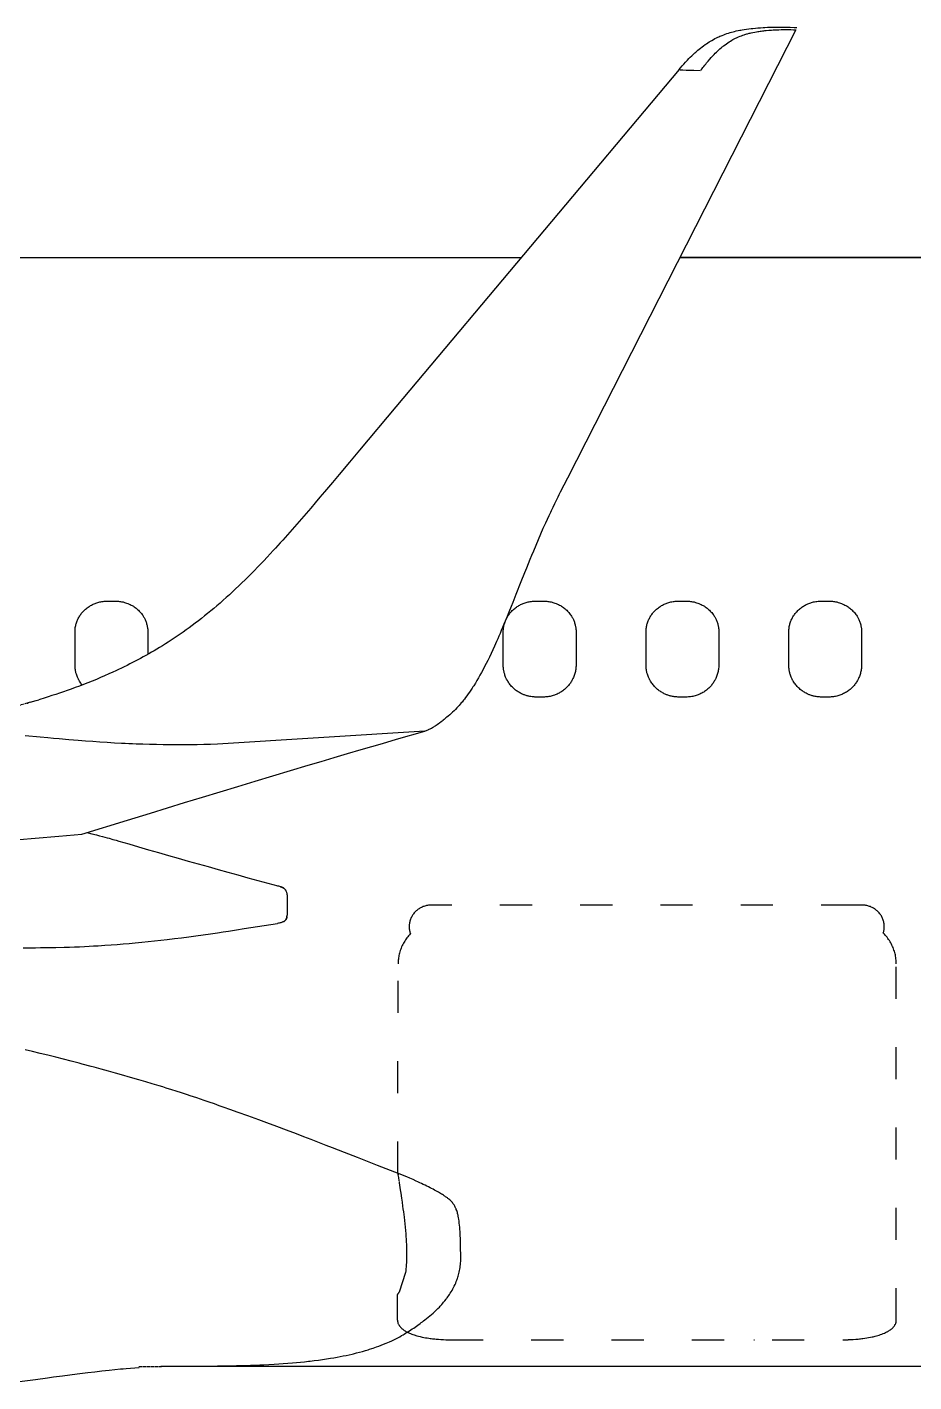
# Model space of a CAD drawing. Extents: x -62750 to 17911, y -49048 to 6133.
# Drawn here: x -42377 to -39063, y -4031 to 1029 of the extents above; entities that cross this region are included whole.
import ezdxf

# ---------------------------------------------------------------- set-up
doc = ezdxf.new("R2010")
doc.units = 0
doc.linetypes.add('ACAD_ISO03W100', pattern=[30, 12, -18])
doc.linetypes.add('DASHED', pattern=[15, 12, -3])
doc.layers.get('0').update_dxf_attribs({"linetype": 'CONTINUOUS'})
doc.layers.add('CargoDoors', color=7, linetype='ACAD_ISO03W100')

msp = doc.modelspace()

# ---------------------------------------------------------------- linework, layer by layer
at = {"color": 7}
for p, q in [((-56400.2, 168.6), (-40530.8, 168.6)), ((-38861.5, 168.6), (-39938.2, 168.6)), ((-39938.2, 168.6), (-38861.5, 168.6)), ((-42075.9, -1114.3), (-42047.9, -1114.3)), ((-39942.3, -1114.3), (-39914.3, -1114.3)), ((-39408.9, -1114.3), (-39380.9, -1114.3)), ((-42197.9, -1353.3), (-42197.9, -1229.9)), ((-41925.9, -1229.9), (-41925.9, -1313.4)), ((-40597.7, -1353.3), (-40597.7, -1229.9)), ((-40325.7, -1229.9), (-40325.7, -1353.3)), ((-40064.3, -1353.3), (-40064.3, -1229.9)), ((-39792.3, -1229.9), (-39792.3, -1353.3)), ((-39530.9, -1353.3), (-39530.9, -1229.9)), ((-39258.9, -1229.9), (-39258.9, -1353.3)), ((-40447.7, -1472.6), (-40475.7, -1472.6)), ((-40891.1, -1599.6), (-41666.1, -1648.9)), ((-41405.8, -2211.1), (-41405.8, -2287)), ((-41565.7, -2337.6), (-41440.7, -2318)), ((-38861.5, -3972.4), (-41877.7, -3972.4))]:
    msp.add_line(p, q, dxfattribs=at)
at = {"color": 7, "ltscale": 0.35}
for p, q in [((-40475.7, -1114.3), (-40461.7, -1114.3)), ((-40461.7, -1114.3), (-40447.7, -1114.3)), ((-39928.3, -1472.6), (-39942.3, -1472.6)), ((-39914.3, -1472.6), (-39928.3, -1472.6)), ((-39394.9, -1472.6), (-39408.9, -1472.6)), ((-39380.9, -1472.6), (-39394.9, -1472.6))]:
    msp.add_line(p, q, dxfattribs=at)
at = {"color": 7, "linetype": 'DASHED', "ltscale": 0.223007}
msp.add_line((-40986.5, -3253.5), (-40994.8, -3250.2), dxfattribs=at)
at = {"color": 7, "ltscale": 0.223007}
msp.add_line((-40986.5, -3253.5), (-40994.8, -3250.2), dxfattribs=at)
at = {"color": 7, "linetype": 'DASHED', "ltscale": 0.004985}
msp.add_line((-40958.3, -3846.3), (-40958.3, -3846.1), dxfattribs=at)
at = {"color": 7}
for points in [[(-39505, 1019.3), (-40357.9, -655.1), (-40384.8, -707.8), (-40389.7, -717.4), (-40393.9, -725.7), (-40400.4, -738.8), (-40406.8, -751.7), (-40413, -764.7), (-40419.2, -777.8), (-40421.7, -783.1), (-40428, -796.5), (-40434.2, -810), (-40440.3, -823.5), (-40444.8, -833.6), (-40449.3, -843.7), (-40458.2, -864), (-40467.3, -885.3), (-40476.3, -906.6), (-40485.2, -927.7), (-40491.7, -943.6), (-40498.2, -959.4), (-40504.6, -975.1), (-40510.9, -990.8), (-40517.9, -1008.3), (-40531.7, -1042.8), (-40550.2, -1089.2), (-40562.3, -1119.4), (-40568.2, -1134.3), (-40577, -1156.2), (-40585.8, -1177.7), (-40595.3, -1200.9), (-40600.3, -1212.9), (-40605.3, -1224.7), (-40609.7, -1235.1), (-40614.1, -1245.4), (-40618.3, -1255.1), (-40622.5, -1264.7), (-40626.7, -1274.1), (-40630.9, -1283.3), (-40637.1, -1297), (-40643.3, -1310.3), (-40649.5, -1323.3), (-40655.7, -1335.9), (-40661.5, -1347.6), (-40667.3, -1359), (-40673.1, -1370), (-40678.9, -1380.8), (-40684.7, -1391.3), (-40690.5, -1401.4), (-40696.3, -1411.4), (-40702.1, -1421), (-40708, -1430.4), (-40710.9, -1435), (-40713.8, -1439.5), (-40718.7, -1446.9), (-40723.6, -1454), (-40728.5, -1461), (-40733.4, -1467.8), (-40738.3, -1474.4), (-40743.2, -1480.9), (-40746.1, -1484.5), (-40748.9, -1488), (-40751.7, -1491.5), (-40754.6, -1494.9), (-40758.3, -1499.3), (-40762.1, -1503.7), (-40766, -1508), (-40771.2, -1513.6), (-40776.4, -1519.1), (-40781.7, -1524.4), (-40787, -1529.6), (-40792.4, -1534.5), (-40797.7, -1539.3), (-40803.1, -1543.9), (-40808.5, -1548.3), (-40811.8, -1550.9), (-40815, -1553.4), (-40818.5, -1556), (-40822, -1558.5)], [(-39940.6, 871), (-39934.9, 877.7), (-39929, 884.5), (-39922.8, 891.5), (-39916.4, 898.5), (-39912, 903.3), (-39909.2, 906.2), (-39904, 911.6), (-39898.8, 916.9), (-39893.4, 922.2), (-39888, 927.4), (-39881.8, 933), (-39878.7, 935.8), (-39875.6, 938.6), (-39870.6, 942.9), (-39865.6, 947.1), (-39860.5, 951.2), (-39854.8, 955.6), (-39849, 959.9), (-39843.2, 964.1), (-39838.3, 967.4), (-39833.4, 970.7), (-39828.4, 973.9), (-39823.4, 977), (-39818.4, 979.9), (-39812.6, 983.1), (-39806.8, 986.2), (-39800.9, 989.1), (-39796.6, 991.2), (-39792.3, 993.2), (-39788, 995.1), (-39784.1, 996.8), (-39780.2, 998.4), (-39774.2, 1000.7), (-39768.1, 1002.9), (-39761.9, 1005.1), (-39755.7, 1007.1), (-39750, 1008.8), (-39744.4, 1010.4), (-39738.8, 1011.9), (-39733.2, 1013.4), (-39726.9, 1014.9), (-39720.5, 1016.3), (-39714.2, 1017.6), (-39709.9, 1018.4), (-39705.7, 1019.2), (-39697.2, 1020.6), (-39688.7, 1021.9), (-39680.2, 1023), (-39671.7, 1024.1), (-39665.7, 1024.7), (-39655.9, 1025.7), (-39646.2, 1026.5), (-39636.5, 1027.2), (-39626.8, 1027.8), (-39619.9, 1028.2), (-39609.9, 1028.6), (-39600, 1028.9), (-39590, 1029.2), (-39582.1, 1029.3), (-39574, 1029.4), (-39565.9, 1029.4), (-39557.6, 1029.3), (-39544.4, 1029.2), (-39540, 1029.1), (-39526.1, 1028.7), (-39511.1, 1028.3), (-39500.6, 1027.9)], [(-39858.8, 868.9), (-39851.9, 877.9), (-39848.3, 882.5), (-39844.7, 887), (-39841.3, 891.2), (-39837.9, 895.4), (-39832.1, 902.3), (-39826.4, 909), (-39820.7, 915.5), (-39815, 921.7), (-39810.3, 926.7), (-39805.6, 931.4), (-39801.1, 936), (-39796.5, 940.3), (-39792.2, 944.3), (-39788, 948.1), (-39783.8, 951.7), (-39779.8, 955.1), (-39777.1, 957.3), (-39774.4, 959.5), (-39769.2, 963.5), (-39764.1, 967.2), (-39759.1, 970.6), (-39754, 974), (-39749, 977.1), (-39744.2, 980), (-39739.5, 982.7), (-39734.8, 985.1), (-39732.1, 986.5), (-39729.4, 987.9), (-39726.6, 989.2), (-39723.7, 990.6), (-39718.4, 992.9), (-39713.1, 995.1), (-39707.9, 997.1), (-39702.8, 999), (-39697.8, 1000.6), (-39694.7, 1001.7), (-39691.6, 1002.6), (-39688.2, 1003.6), (-39684.9, 1004.5), (-39678.6, 1006.2), (-39675.1, 1007.1), (-39671.6, 1007.9), (-39664.7, 1009.4), (-39657.9, 1010.8), (-39651.3, 1012), (-39647, 1012.7), (-39642.7, 1013.3), (-39638.2, 1014), (-39633.8, 1014.6), (-39629.2, 1015.2), (-39624.7, 1015.7), (-39619.8, 1016.2), (-39615, 1016.7), (-39605.7, 1017.5), (-39600.4, 1017.9), (-39595.2, 1018.3), (-39589.6, 1018.6), (-39584, 1018.9), (-39575.7, 1019.3), (-39567.5, 1019.6), (-39559.3, 1019.8), (-39552.5, 1019.9), (-39545.7, 1020), (-39538.8, 1020), (-39531.9, 1019.9), (-39522.9, 1019.8), (-39513.9, 1019.6), (-39505, 1019.3)], [(-39940.6, 871), (-40999.2, -389.1), (-41135.4, -551.3), (-41172.7, -595.7), (-41211.1, -641.5), (-41235.9, -671), (-41265.5, -706.1), (-41282.7, -726.5), (-41300, -746.8), (-41317.3, -767.1), (-41334.6, -787.2), (-41351.9, -807.3), (-41369.3, -827.4), (-41386.8, -847.4), (-41404.3, -867.3), (-41421.9, -887), (-41431, -897.2), (-41440.2, -907.3), (-41448.5, -916.5), (-41456.9, -925.7), (-41468.5, -938.3), (-41480.3, -950.9), (-41492.1, -963.4), (-41503.8, -975.7), (-41515.5, -987.9), (-41527.3, -1000), (-41539, -1011.8), (-41550.7, -1023.6), (-41562.5, -1035.2), (-41574.2, -1046.5), (-41585.9, -1057.8), (-41597.7, -1069), (-41609.4, -1079.8), (-41621.1, -1090.6), (-41632.9, -1101.2), (-41644.4, -1111.5), (-41656, -1121.7), (-41667.8, -1131.8), (-41679.2, -1141.5), (-41690.8, -1151.1), (-41702.4, -1160.6), (-41713.8, -1169.8), (-41725.4, -1179), (-41737, -1188), (-41748.4, -1196.7), (-41759.8, -1205.3), (-41771.4, -1213.8), (-41782.6, -1221.9), (-41793.8, -1229.9), (-41805.1, -1237.8), (-41816.1, -1245.3), (-41827.2, -1252.8), (-41838.4, -1260.1), (-41849.3, -1267.2), (-41860.3, -1274.2), (-41871.3, -1281.1), (-41881.6, -1287.4), (-41892, -1293.7), (-41902.4, -1299.8), (-41912.5, -1305.7), (-41922.6, -1311.5), (-41932.8, -1317.2), (-41942.7, -1322.7), (-41952.7, -1328.2), (-41962.8, -1333.6), (-41972.6, -1338.8), (-41982.6, -1343.9), (-41992.5, -1349), (-42003.2, -1354.3), (-42014, -1359.6), (-42024.8, -1364.9), (-42035.3, -1369.9), (-42045.8, -1374.8), (-42056.3, -1379.6), (-42071.8, -1386.6), (-42087.4, -1393.5), (-42102.7, -1400.1), (-42118.1, -1406.6), (-42134, -1413.1), (-42150, -1419.5), (-42166, -1425.8), (-42181.3, -1431.6), (-42196.7, -1437.3), (-42212.1, -1443), (-42226.8, -1448.2), (-42241.5, -1453.3), (-42256.2, -1458.3), (-42270.1, -1462.8), (-42284.1, -1467.3), (-42298, -1471.7), (-42309.4, -1475.2), (-42332.9, -1482.6)], [(-39940.6, 871), (-39940.6, 870.9), (-39940.6, 870.9), (-39940.4, 870.8), (-39939.8, 870.6), (-39938.6, 870.5), (-39936.6, 870.3), (-39932.9, 870), (-39926.2, 869.7), (-39914.5, 869.1), (-39885.2, 867.9), (-39860.2, 867)], [(-42197.9, -1229.9), (-42197.9, -1226.9), (-42197.7, -1223.4), (-42197.5, -1220), (-42197.1, -1216.5), (-42196.7, -1213.1), (-42196, -1209.5), (-42195.3, -1205.9), (-42194.5, -1202.3), (-42193.5, -1198.7), (-42192.4, -1195.2), (-42191.2, -1191.7), (-42189.9, -1188.3), (-42188.5, -1185.1), (-42187.1, -1181.9), (-42185.5, -1178.8), (-42183.9, -1175.8), (-42182.2, -1172.8), (-42180.3, -1169.8), (-42178.4, -1166.9), (-42176.4, -1164), (-42174.3, -1161.2), (-42172.1, -1158.5), (-42169.8, -1155.8), (-42167.1, -1152.8), (-42164.2, -1149.9), (-42161.3, -1147.1), (-42158.3, -1144.4), (-42155.1, -1141.8), (-42151.9, -1139.3), (-42148.6, -1136.9), (-42145.6, -1134.9), (-42142.6, -1132.9), (-42139.5, -1131.1), (-42136.3, -1129.3), (-42133, -1127.6), (-42129.7, -1126.1), (-42126.4, -1124.6), (-42123, -1123.2), (-42119.6, -1121.9), (-42116.1, -1120.7), (-42112.6, -1119.6), (-42109, -1118.6), (-42105.4, -1117.7), (-42101.3, -1116.8), (-42097.1, -1116), (-42092.9, -1115.4), (-42088.7, -1114.9), (-42084.4, -1114.6), (-42080.2, -1114.4), (-42075.9, -1114.3)], [(-42047.9, -1114.3), (-42045.1, -1114.3), (-42042.3, -1114.4), (-42038.6, -1114.6), (-42034.9, -1115), (-42031.2, -1115.4), (-42027.5, -1115.9), (-42023.8, -1116.6), (-42021.1, -1117.1), (-42018.4, -1117.7), (-42015.8, -1118.4), (-42013.1, -1119.1), (-42009, -1120.3), (-42004.9, -1121.7), (-42000.9, -1123.2), (-41998.4, -1124.2), (-41995.9, -1125.3), (-41992, -1127), (-41988.3, -1129), (-41984.5, -1131), (-41982.2, -1132.4), (-41979.9, -1133.8), (-41976.5, -1136), (-41973.2, -1138.3), (-41970, -1140.7), (-41966.9, -1143.3), (-41963.9, -1145.9), (-41961, -1148.6), (-41958.1, -1151.4), (-41955.4, -1154.3), (-41952.6, -1157.4), (-41950, -1160.7), (-41947.5, -1164), (-41945.1, -1167.5), (-41942.8, -1171), (-41941.4, -1173.2), (-41940.1, -1175.5), (-41938.5, -1178.5), (-41937.2, -1181.1), (-41936, -1183.7), (-41934.8, -1186.3), (-41933.5, -1189.5), (-41932.3, -1192.7), (-41931.2, -1196), (-41930.2, -1199.3), (-41929.3, -1202.6), (-41928.7, -1205.1), (-41928.2, -1207.7), (-41927.7, -1210.2), (-41927.3, -1212.7), (-41926.8, -1216.1), (-41926.4, -1219.6), (-41926.1, -1223), (-41926, -1226.4), (-41925.9, -1229.9)], [(-40597.7, -1229.9), (-40597.7, -1226.9), (-40597.5, -1223.4), (-40597.3, -1220), (-40596.9, -1216.5), (-40596.5, -1213.1), (-40595.9, -1209.5), (-40595.1, -1205.9), (-40594.3, -1202.3), (-40593.3, -1198.7), (-40592.2, -1195.2), (-40591, -1191.7), (-40589.7, -1188.3), (-40588.3, -1185.1), (-40586.9, -1181.9), (-40585.3, -1178.8), (-40583.7, -1175.8), (-40582, -1172.8), (-40580.1, -1169.8), (-40578.2, -1166.9), (-40576.2, -1164), (-40574.1, -1161.2), (-40571.9, -1158.5), (-40569.6, -1155.8), (-40566.9, -1152.8), (-40564, -1149.9), (-40561.1, -1147.1), (-40558.1, -1144.4), (-40554.9, -1141.8), (-40551.7, -1139.3), (-40548.4, -1136.9), (-40545.4, -1134.9), (-40542.4, -1132.9), (-40539.2, -1131.1), (-40536.1, -1129.3), (-40532.8, -1127.6), (-40529.5, -1126.1), (-40526.2, -1124.6), (-40522.8, -1123.2), (-40519.4, -1121.9), (-40515.9, -1120.7), (-40512.4, -1119.6), (-40508.8, -1118.6), (-40505.2, -1117.7), (-40501.1, -1116.8), (-40496.9, -1116), (-40492.7, -1115.4), (-40488.5, -1114.9), (-40484.2, -1114.6), (-40480, -1114.4), (-40475.7, -1114.3)], [(-40447.7, -1114.3), (-40444.9, -1114.3), (-40442.1, -1114.4), (-40438.4, -1114.6), (-40434.7, -1115), (-40431, -1115.4), (-40427.3, -1115.9), (-40423.6, -1116.6), (-40420.9, -1117.1), (-40418.2, -1117.7), (-40415.6, -1118.4), (-40412.9, -1119.1), (-40408.8, -1120.3), (-40404.7, -1121.7), (-40400.7, -1123.2), (-40398.2, -1124.2), (-40395.7, -1125.3), (-40391.8, -1127), (-40388.1, -1129), (-40384.3, -1131), (-40382, -1132.4), (-40379.7, -1133.8), (-40376.3, -1136), (-40373, -1138.3), (-40369.8, -1140.7), (-40366.7, -1143.3), (-40363.7, -1145.9), (-40360.8, -1148.6), (-40357.9, -1151.4), (-40355.2, -1154.3), (-40352.4, -1157.4), (-40349.8, -1160.7), (-40347.3, -1164), (-40344.9, -1167.5), (-40342.6, -1171), (-40341.2, -1173.2), (-40339.9, -1175.5), (-40338.3, -1178.5), (-40337, -1181.1), (-40335.8, -1183.7), (-40334.6, -1186.3), (-40333.3, -1189.5), (-40332.1, -1192.7), (-40331, -1196), (-40330, -1199.3), (-40329.1, -1202.6), (-40328.5, -1205.1), (-40328, -1207.7), (-40327.5, -1210.2), (-40327.1, -1212.7), (-40326.6, -1216.1), (-40326.2, -1219.6), (-40325.9, -1223), (-40325.8, -1226.4), (-40325.7, -1229.9)], [(-40064.3, -1229.9), (-40064.3, -1226.9), (-40064.1, -1223.4), (-40063.9, -1220), (-40063.5, -1216.5), (-40063.1, -1213.1), (-40062.4, -1209.5), (-40061.7, -1205.9), (-40060.9, -1202.3), (-40059.9, -1198.7), (-40058.8, -1195.2), (-40057.6, -1191.7), (-40056.3, -1188.3), (-40054.9, -1185.1), (-40053.5, -1181.9), (-40051.9, -1178.8), (-40050.3, -1175.8), (-40048.6, -1172.8), (-40046.7, -1169.8), (-40044.8, -1166.9), (-40042.8, -1164), (-40040.7, -1161.2), (-40038.5, -1158.5), (-40036.2, -1155.8), (-40033.5, -1152.8), (-40030.6, -1149.9), (-40027.7, -1147.1), (-40024.7, -1144.4), (-40021.5, -1141.8), (-40018.3, -1139.3), (-40015, -1136.9), (-40012, -1134.9), (-40009, -1132.9), (-40005.9, -1131.1), (-40002.7, -1129.3), (-39999.4, -1127.6), (-39996.1, -1126.1), (-39992.8, -1124.6), (-39989.4, -1123.2), (-39986, -1121.9), (-39982.5, -1120.7), (-39979, -1119.6), (-39975.4, -1118.6), (-39971.8, -1117.7), (-39967.7, -1116.8), (-39963.5, -1116), (-39959.3, -1115.4), (-39955.1, -1114.9), (-39950.8, -1114.6), (-39946.6, -1114.4), (-39942.3, -1114.3)], [(-39914.3, -1114.3), (-39911.5, -1114.3), (-39908.7, -1114.4), (-39905, -1114.6), (-39901.3, -1115), (-39897.6, -1115.4), (-39893.9, -1115.9), (-39890.2, -1116.6), (-39887.5, -1117.1), (-39884.8, -1117.7), (-39882.2, -1118.4), (-39879.5, -1119.1), (-39875.4, -1120.3), (-39871.3, -1121.7), (-39867.3, -1123.2), (-39864.8, -1124.2), (-39862.3, -1125.3), (-39858.4, -1127), (-39854.7, -1129), (-39850.9, -1131), (-39848.6, -1132.4), (-39846.3, -1133.8), (-39842.9, -1136), (-39839.6, -1138.3), (-39836.4, -1140.7), (-39833.3, -1143.3), (-39830.3, -1145.9), (-39827.4, -1148.6), (-39824.5, -1151.4), (-39821.8, -1154.3), (-39819, -1157.4), (-39816.4, -1160.7), (-39813.9, -1164), (-39811.5, -1167.5), (-39809.2, -1171), (-39807.8, -1173.2), (-39806.5, -1175.5), (-39804.9, -1178.5), (-39803.6, -1181.1), (-39802.4, -1183.7), (-39801.2, -1186.3), (-39799.9, -1189.5), (-39798.7, -1192.7), (-39797.6, -1196), (-39796.6, -1199.3), (-39795.7, -1202.6), (-39795.1, -1205.1), (-39794.6, -1207.7), (-39794.1, -1210.2), (-39793.7, -1212.7), (-39793.2, -1216.1), (-39792.8, -1219.6), (-39792.5, -1223), (-39792.4, -1226.4), (-39792.3, -1229.9)], [(-39530.9, -1229.9), (-39530.9, -1226.9), (-39530.7, -1223.4), (-39530.5, -1220), (-39530.1, -1216.5), (-39529.7, -1213.1), (-39529, -1209.5), (-39528.3, -1205.9), (-39527.5, -1202.3), (-39526.5, -1198.7), (-39525.4, -1195.2), (-39524.2, -1191.7), (-39522.9, -1188.3), (-39521.5, -1185.1), (-39520.1, -1181.9), (-39518.5, -1178.8), (-39516.9, -1175.8), (-39515.2, -1172.8), (-39513.3, -1169.8), (-39511.4, -1166.9), (-39509.4, -1164), (-39507.3, -1161.2), (-39505.1, -1158.5), (-39502.8, -1155.8), (-39500.1, -1152.8), (-39497.2, -1149.9), (-39494.3, -1147.1), (-39491.3, -1144.4), (-39488.1, -1141.8), (-39484.9, -1139.3), (-39481.6, -1136.9), (-39478.6, -1134.9), (-39475.6, -1132.9), (-39472.5, -1131.1), (-39469.3, -1129.3), (-39466, -1127.6), (-39462.7, -1126.1), (-39459.4, -1124.6), (-39456, -1123.2), (-39452.6, -1121.9), (-39449.1, -1120.7), (-39445.6, -1119.6), (-39442, -1118.6), (-39438.4, -1117.7), (-39434.3, -1116.8), (-39430.1, -1116), (-39425.9, -1115.4), (-39421.7, -1114.9), (-39417.4, -1114.6), (-39413.2, -1114.4), (-39408.9, -1114.3)], [(-39380.9, -1114.3), (-39378.1, -1114.3), (-39375.3, -1114.4), (-39371.6, -1114.6), (-39367.9, -1115), (-39364.2, -1115.4), (-39360.5, -1115.9), (-39356.8, -1116.6), (-39354.1, -1117.1), (-39351.4, -1117.7), (-39348.8, -1118.4), (-39346.1, -1119.1), (-39342, -1120.3), (-39337.9, -1121.7), (-39333.9, -1123.2), (-39331.4, -1124.2), (-39328.9, -1125.3), (-39325, -1127), (-39321.3, -1129), (-39317.5, -1131), (-39315.2, -1132.4), (-39312.9, -1133.8), (-39309.5, -1136), (-39306.2, -1138.3), (-39303, -1140.7), (-39299.9, -1143.3), (-39296.9, -1145.9), (-39294, -1148.6), (-39291.1, -1151.4), (-39288.4, -1154.3), (-39285.6, -1157.4), (-39283, -1160.7), (-39280.5, -1164), (-39278.1, -1167.5), (-39275.8, -1171), (-39274.4, -1173.2), (-39273.1, -1175.5), (-39271.5, -1178.5), (-39270.2, -1181.1), (-39269, -1183.7), (-39267.8, -1186.3), (-39266.5, -1189.5), (-39265.3, -1192.7), (-39264.2, -1196), (-39263.2, -1199.3), (-39262.3, -1202.6), (-39261.7, -1205.1), (-39261.2, -1207.7), (-39260.7, -1210.2), (-39260.3, -1212.7), (-39259.8, -1216.1), (-39259.4, -1219.6), (-39259.1, -1223), (-39259, -1226.4), (-39258.9, -1229.9)], [(-42171.1, -1427.7), (-42171.8, -1426.9), (-42174.3, -1423.7), (-42176.6, -1420.5), (-42178.9, -1417.2), (-42181, -1413.7), (-42182.4, -1411.4), (-42183.7, -1409.1), (-42185.3, -1406), (-42186.6, -1403.3), (-42187.9, -1400.6), (-42189, -1397.9), (-42190.3, -1394.6), (-42191.5, -1391.3), (-42192.6, -1387.9), (-42193.6, -1384.6), (-42194.4, -1381.7), (-42195.1, -1378.8), (-42195.7, -1376), (-42196.2, -1373.4), (-42196.6, -1370.8), (-42197.1, -1367.3), (-42197.5, -1363.8), (-42197.7, -1360.3), (-42197.9, -1356.8), (-42197.9, -1353.3)], [(-40475.7, -1472.6), (-40479.2, -1472.6), (-40482.7, -1472.4), (-40486.1, -1472.2), (-40490.2, -1471.8), (-40494.2, -1471.2), (-40498.3, -1470.6), (-40502.3, -1469.8), (-40504.9, -1469.1), (-40507.6, -1468.5), (-40510.2, -1467.8), (-40512.7, -1467), (-40516.2, -1465.8), (-40518.8, -1464.9), (-40521.3, -1463.9), (-40523.8, -1462.9), (-40526.3, -1461.8), (-40529.6, -1460.3), (-40532.8, -1458.7), (-40536, -1457), (-40539.2, -1455.1), (-40542.2, -1453.2), (-40545.2, -1451.3), (-40548.2, -1449.2), (-40551.6, -1446.6), (-40554.8, -1444), (-40558, -1441.3), (-40560.9, -1438.6), (-40563.7, -1435.8), (-40566.5, -1432.9), (-40569.1, -1430), (-40571.6, -1426.9), (-40574.1, -1423.7), (-40576.4, -1420.5), (-40578.7, -1417.2), (-40580.8, -1413.7), (-40582.2, -1411.4), (-40583.5, -1409.1), (-40585.1, -1406), (-40586.4, -1403.3), (-40587.7, -1400.6), (-40588.8, -1397.9), (-40590.1, -1394.6), (-40591.3, -1391.3), (-40592.4, -1387.9), (-40593.4, -1384.6), (-40594.2, -1381.7), (-40594.9, -1378.8), (-40595.5, -1376), (-40596, -1373.4), (-40596.4, -1370.8), (-40596.9, -1367.3), (-40597.2, -1363.8), (-40597.5, -1360.3), (-40597.7, -1356.8), (-40597.7, -1353.3)], [(-40325.7, -1353.3), (-40325.8, -1357.5), (-40326, -1361.6), (-40326.4, -1365.8), (-40326.9, -1369.9), (-40327.6, -1373.8), (-40328.3, -1377.6), (-40329.2, -1381.4), (-40330.2, -1385.2), (-40331.4, -1389), (-40332.6, -1392.7), (-40334, -1396.4), (-40335.5, -1400), (-40337.2, -1403.6), (-40338.5, -1406.3), (-40339.9, -1408.9), (-40341.3, -1411.5), (-40343.1, -1414.5), (-40345, -1417.6), (-40347.1, -1420.5), (-40349.2, -1423.4), (-40351.3, -1426.3), (-40353.6, -1429), (-40356, -1431.8), (-40358.4, -1434.4), (-40360.9, -1437), (-40363.5, -1439.5), (-40366.2, -1441.9), (-40368.9, -1444.3), (-40372.1, -1446.8), (-40375.4, -1449.3), (-40378.8, -1451.7), (-40382.3, -1453.9), (-40385.8, -1456), (-40389.4, -1458.1), (-40393.1, -1459.9)], [(-39942.3, -1472.6), (-39945.8, -1472.6), (-39949.3, -1472.4), (-39952.7, -1472.2), (-39955.7, -1471.9), (-39958.7, -1471.5), (-39961.7, -1471.1), (-39965.3, -1470.5), (-39968.9, -1469.8), (-39971.5, -1469.1), (-39974.1, -1468.5), (-39976.8, -1467.8), (-39979.3, -1467), (-39982.8, -1465.8), (-39985.4, -1464.9), (-39987.9, -1463.9), (-39990.4, -1462.9), (-39992.9, -1461.8), (-39996.2, -1460.3), (-39999.4, -1458.7), (-40002.6, -1457), (-40005.8, -1455.1), (-40008.8, -1453.2), (-40011.9, -1451.3), (-40014.8, -1449.2), (-40018.2, -1446.6), (-40021.4, -1444), (-40024.6, -1441.3), (-40027.5, -1438.6), (-40030.3, -1435.8), (-40033.1, -1432.9), (-40035.7, -1430), (-40038.2, -1426.9), (-40040.7, -1423.7), (-40043, -1420.5), (-40045.3, -1417.2), (-40047.4, -1413.7), (-40048.8, -1411.4), (-40050.1, -1409.1), (-40051.7, -1406), (-40053, -1403.3), (-40054.3, -1400.6), (-40055.4, -1397.9), (-40056.7, -1394.6), (-40057.9, -1391.3), (-40059, -1387.9), (-40060, -1384.6), (-40060.8, -1381.7), (-40061.5, -1378.8), (-40062.1, -1376), (-40062.6, -1373.4), (-40063, -1370.8), (-40063.5, -1367.3), (-40063.9, -1363.8), (-40064.1, -1360.3), (-40064.3, -1356.8), (-40064.3, -1353.3)], [(-39792.3, -1353.3), (-39792.4, -1357.5), (-39792.6, -1361.6), (-39793, -1365.8), (-39793.5, -1369.9), (-39794.2, -1373.8), (-39794.9, -1377.6), (-39795.8, -1381.4), (-39796.8, -1385.2), (-39798, -1389), (-39799.2, -1392.7), (-39800.6, -1396.4), (-39802.1, -1400), (-39803.8, -1403.6), (-39805.1, -1406.3), (-39806.5, -1408.9), (-39807.9, -1411.5), (-39809.7, -1414.5), (-39811.6, -1417.6), (-39813.7, -1420.5), (-39815.8, -1423.4), (-39817.9, -1426.3), (-39820.2, -1429), (-39822.6, -1431.8), (-39825, -1434.4), (-39827.5, -1437), (-39830.1, -1439.5), (-39832.8, -1441.9), (-39835.5, -1444.3), (-39838.7, -1446.8), (-39842, -1449.3), (-39845.4, -1451.7), (-39848.9, -1453.9), (-39852.4, -1456), (-39856, -1458.1), (-39859.7, -1459.9)], [(-39408.9, -1472.6), (-39412.4, -1472.6), (-39415.9, -1472.4), (-39419.3, -1472.2), (-39422.3, -1471.9), (-39425.3, -1471.5), (-39428.3, -1471.1), (-39431.9, -1470.5), (-39435.5, -1469.8), (-39438.1, -1469.1), (-39440.8, -1468.5), (-39443.4, -1467.8), (-39445.9, -1467), (-39449.4, -1465.8), (-39452, -1464.9), (-39454.5, -1463.9), (-39457, -1462.9), (-39459.5, -1461.8), (-39462.8, -1460.3), (-39466, -1458.7), (-39469.2, -1457), (-39472.4, -1455.1), (-39475.4, -1453.2), (-39478.5, -1451.3), (-39481.4, -1449.2), (-39484.8, -1446.6), (-39488, -1444), (-39491.2, -1441.3), (-39494.1, -1438.6), (-39496.9, -1435.8), (-39499.7, -1432.9), (-39502.3, -1430), (-39504.8, -1426.9), (-39507.3, -1423.7), (-39509.6, -1420.5), (-39511.9, -1417.2), (-39514, -1413.7), (-39515.4, -1411.4), (-39516.7, -1409.1), (-39518.3, -1406), (-39519.6, -1403.3), (-39520.9, -1400.6), (-39522, -1397.9), (-39523.3, -1394.6), (-39524.5, -1391.3), (-39525.6, -1387.9), (-39526.6, -1384.6), (-39527.4, -1381.7), (-39528.1, -1378.8), (-39528.7, -1376), (-39529.2, -1373.4), (-39529.6, -1370.8), (-39530.1, -1367.3), (-39530.5, -1363.8), (-39530.7, -1360.3), (-39530.9, -1356.8), (-39530.9, -1353.3)], [(-39258.9, -1353.3), (-39259, -1357.5), (-39259.2, -1361.6), (-39259.6, -1365.8), (-39260.1, -1369.9), (-39260.8, -1373.8), (-39261.5, -1377.6), (-39262.4, -1381.4), (-39263.4, -1385.2), (-39264.6, -1389), (-39265.8, -1392.7), (-39267.2, -1396.4), (-39268.7, -1400), (-39270.4, -1403.6), (-39271.7, -1406.3), (-39273.1, -1408.9), (-39274.5, -1411.5), (-39276.3, -1414.5), (-39278.2, -1417.6), (-39280.3, -1420.5), (-39282.4, -1423.4), (-39284.5, -1426.3), (-39286.8, -1429), (-39289.2, -1431.8), (-39291.6, -1434.4), (-39294.1, -1437), (-39296.7, -1439.5), (-39299.4, -1441.9), (-39302.1, -1444.3), (-39305.3, -1446.8), (-39308.6, -1449.3), (-39312, -1451.7), (-39315.5, -1453.9), (-39319, -1456), (-39322.6, -1458.1), (-39326.3, -1459.9)], [(-40393.1, -1459.9), (-40396.6, -1461.6), (-40399.9, -1463), (-40403.3, -1464.4), (-40406.7, -1465.7), (-40410.7, -1467), (-40414.7, -1468.1), (-40418.7, -1469.2), (-40422.8, -1470.1), (-40426.9, -1470.9), (-40431.1, -1471.5), (-40435.2, -1472), (-40439.4, -1472.3), (-40443.5, -1472.6), (-40447.7, -1472.6)], [(-39859.7, -1459.9), (-39863.2, -1461.6), (-39866.5, -1463), (-39869.9, -1464.4), (-39873.3, -1465.7), (-39877.3, -1467), (-39881.3, -1468.1), (-39885.3, -1469.2), (-39889.4, -1470.1), (-39893.5, -1470.9), (-39897.6, -1471.5), (-39901.8, -1472), (-39906, -1472.3), (-39910.1, -1472.6), (-39914.3, -1472.6)], [(-39326.3, -1459.9), (-39329.8, -1461.6), (-39333.1, -1463), (-39336.5, -1464.4), (-39339.9, -1465.7), (-39343.9, -1467), (-39347.9, -1468.1), (-39351.9, -1469.2), (-39356, -1470.1), (-39360.1, -1470.9), (-39364.2, -1471.5), (-39368.4, -1472), (-39372.6, -1472.3), (-39376.8, -1472.6), (-39380.9, -1472.6)], [(-42365.2, -1492.3), (-42343.6, -1485.8), (-42332.9, -1482.6)], [(-40891.1, -1599.6), (-40887.9, -1598.7), (-40884.7, -1597.6), (-40881.6, -1596.3), (-40878.5, -1595), (-40876.5, -1594.1), (-40874.4, -1593.2), (-40870.4, -1591.1), (-40868.2, -1590), (-40866, -1588.7), (-40861.6, -1586.2), (-40857.3, -1583.5), (-40854.4, -1581.7), (-40851.5, -1579.8), (-40848, -1577.4), (-40844.6, -1575), (-40839.4, -1571.3), (-40836.1, -1568.9), (-40829.4, -1564), (-40822, -1558.5)], [(-41666.1, -1648.9), (-41691.4, -1649.7), (-41716.7, -1650.4), (-41742, -1650.9), (-41767.4, -1651.2), (-41792.7, -1651.4), (-41818, -1651.4), (-41843.3, -1651.3), (-41868.7, -1651), (-41894, -1650.5), (-41919.3, -1649.9), (-41944.6, -1649.2), (-41970, -1648.2), (-41983.4, -1647.7), (-41996.9, -1647.1), (-42010.4, -1646.5), (-42023.9, -1645.8), (-42050.8, -1644.4), (-42077.8, -1642.8), (-42104.7, -1641), (-42131.7, -1639.2), (-42158.6, -1637.2), (-42185.5, -1635.1), (-42203.4, -1633.6), (-42221.3, -1632.1), (-42257.2, -1629), (-42278.4, -1627.1), (-42299.6, -1625.2), (-42327.9, -1622.6), (-42384.4, -1617.2)], [(-42172.4, -1984.5), (-42001.7, -1932.2), (-41916.3, -1906.1), (-41788.2, -1866.9), (-41721.6, -1846.6), (-41655, -1826.4), (-41589.7, -1806.6), (-41524.4, -1786.9), (-41458.3, -1767), (-41392.2, -1747.2), (-41326.2, -1727.5), (-41278.1, -1713.2), (-41230, -1699), (-41179.2, -1684), (-41128.4, -1669.1), (-41049.1, -1645.8), (-40996.4, -1630.4), (-40891.1, -1599.6)], [(-43367, -2076.4), (-43339.3, -2075), (-43311.6, -2073.4), (-43279.2, -2071.5), (-43246.8, -2069.5), (-43210.1, -2067.2), (-43170, -2064.5), (-43126.4, -2061.5), (-43078.5, -2058.2), (-43025.4, -2054.3), (-42966, -2049.9), (-42898.6, -2044.8), (-42821.5, -2038.9), (-42753.1, -2033.4), (-42693.6, -2028.7), (-42618.6, -2022.6), (-42580.2, -2019.4), (-42514.3, -2013.9), (-42464.4, -2009.7), (-42405.5, -2004.7), (-42346.8, -1999.7), (-42258.4, -1992.1), (-42172.4, -1984.5)], [(-42153.2, -1978.7), (-42135.2, -1983.2), (-42117.5, -1987.7), (-42106.2, -1990.6), (-42095.3, -1993.5), (-42086.5, -1995.8), (-42078.1, -1998.1), (-42070.1, -2000.3), (-42056.1, -2004.3), (-42044, -2007.8), (-42034.2, -2010.7)], [(-41411.7, -2193.4), (-41412.9, -2191.8), (-41413.8, -2190.7), (-41414.8, -2189.6), (-41415.9, -2188.6), (-41417, -2187.6), (-41418.2, -2186.7), (-41419.4, -2185.9), (-41420.7, -2185.1), (-41422, -2184.3), (-41423.4, -2183.6), (-41425.6, -2182.7), (-41427.9, -2181.8), (-41430.3, -2181.1), (-41432.7, -2180.4), (-41436.2, -2179.5), (-41439.8, -2178.6), (-41440.7, -2178.4)], [(-41431.1, -2180.8), (-41429.6, -2181.3), (-41428.2, -2181.7), (-41426.3, -2182.4), (-41424.4, -2183.2), (-41422.6, -2184), (-41420.9, -2185), (-41419.2, -2186), (-41417.7, -2187.1), (-41416.4, -2188.1), (-41415.3, -2189.2), (-41414.2, -2190.3), (-41413.1, -2191.6), (-41412.5, -2192.4), (-41411.8, -2193.3), (-41411.2, -2194.2), (-41410.7, -2195.1), (-41409.6, -2197), (-41408.8, -2199), (-41408, -2201), (-41407.4, -2203), (-41406.8, -2205.2), (-41406.5, -2206.6), (-41406.2, -2208), (-41406, -2209.6), (-41405.8, -2211.1)], [(-41406.1, -2292.1), (-41406.4, -2294.6), (-41406.6, -2295.8), (-41406.9, -2297), (-41407.2, -2298.2), (-41407.5, -2299.3), (-41408, -2300.7), (-41408.7, -2302.1), (-41409.4, -2303.4), (-41410.3, -2304.8), (-41411.3, -2306.1), (-41412.4, -2307.3), (-41413.7, -2308.4), (-41414.5, -2309), (-41415.4, -2309.7), (-41416.4, -2310.3), (-41417.3, -2310.9), (-41419.1, -2311.8), (-41421, -2312.7), (-41422.9, -2313.5), (-41424.4, -2314.1), (-41425.9, -2314.6), (-41428.9, -2315.6), (-41431.8, -2316.3), (-41434.7, -2317), (-41437.6, -2317.5), (-41440.7, -2318)], [(-41423.1, -2313.6), (-41420.8, -2312.7), (-41418.7, -2311.6), (-41416.9, -2310.6), (-41415.5, -2309.7)], [(-41410.4, -2305), (-41409.7, -2303.9), (-41409, -2302.8), (-41408.4, -2301.6), (-41407.9, -2300.3), (-41407.4, -2298.9), (-41407, -2297.5), (-41406.7, -2296), (-41406.3, -2294), (-41406, -2291.5), (-41405.8, -2289), (-41405.8, -2287.5), (-41405.8, -2287)], [(-42238, -2406.9), (-42219.1, -2406.4), (-42200.2, -2405.8), (-42181.1, -2405.1), (-42162, -2404.2), (-42145.1, -2403.4), (-42128.2, -2402.5), (-42111.4, -2401.5), (-42098.7, -2400.7), (-42086.1, -2399.9), (-42063.2, -2398.3), (-42040.5, -2396.6), (-42017.8, -2394.8), (-41995.2, -2392.9), (-41972.7, -2390.8), (-41948.6, -2388.5), (-41924.7, -2386.1), (-41900.8, -2383.5), (-41876.9, -2380.9), (-41853.2, -2378.1), (-41826.4, -2374.9), (-41799.7, -2371.5), (-41773, -2368), (-41746.3, -2364.4), (-41719.2, -2360.6), (-41692.1, -2356.8), (-41665, -2352.8), (-41644.6, -2349.8), (-41624.3, -2346.7), (-41595, -2342.2), (-41565.7, -2337.6)], [(-42392.2, -2409.3), (-42363.1, -2409), (-42345.1, -2408.8), (-42327, -2408.6), (-42305.8, -2408.3), (-42269.1, -2407.6), (-42238, -2406.9)], [(-40986.5, -3253.5), (-41067.4, -3221.8), (-41142, -3192.7), (-41190.9, -3173.7), (-41235.7, -3156.4), (-41259.5, -3147.2), (-41315.4, -3125.7), (-41343.2, -3115.1), (-41370.9, -3104.6), (-41407.7, -3090.7), (-41444.3, -3077), (-41480.7, -3063.5), (-41511.1, -3052.2), (-41551.7, -3037.3), (-41588.8, -3023.9), (-41619.5, -3012.9), (-41640.4, -3005.4), (-41658.8, -2999), (-41677.1, -2992.6), (-41696.5, -2985.8), (-41715.9, -2979.2), (-41742.4, -2970.2), (-41767.8, -2961.6), (-41777.7, -2958.3), (-41799.7, -2951.1), (-41819.8, -2944.6), (-41835.7, -2939.6), (-41857.1, -2932.9), (-41870.2, -2928.8), (-41883.4, -2924.8), (-41892.1, -2922.2), (-41909.6, -2917), (-41933.6, -2910), (-41959.1, -2902.5), (-41990.8, -2893.3), (-42024.1, -2883.8), (-42046, -2877.6), (-42072.9, -2870.1), (-42099.7, -2862.7), (-42126.4, -2855.4), (-42137.6, -2852.3), (-42171.2, -2843.4), (-42182.4, -2840.4), (-42211.7, -2832.8), (-42240.9, -2825.3), (-42270, -2817.9), (-42299.1, -2810.7), (-42328.1, -2803.6), (-42356.2, -2796.8), (-42384.2, -2790.2)], [(-40991.9, -3252.2), (-40991.8, -3252.9), (-40991.8, -3253.5), (-40991.6, -3254.1), (-40991.3, -3255.1), (-40991.1, -3255.6), (-40991, -3256.1), (-40991, -3256.7), (-40991.1, -3257.4)], [(-40756.7, -3562.5), (-40756.8, -3553.1), (-40757.1, -3534.3), (-40757.5, -3516), (-40757.7, -3507), (-40757.9, -3499.7), (-40758.1, -3492.6), (-40758.4, -3485.6), (-40758.7, -3478.6), (-40759.2, -3469.5), (-40759.8, -3460.7), (-40760.4, -3452.1), (-40761.1, -3444.6), (-40761.9, -3437.3), (-40762.9, -3430.2), (-40763.9, -3423.3), (-40764.9, -3417.2), (-40766.1, -3411.3), (-40766.7, -3408.4), (-40767.4, -3405.5), (-40768.3, -3401.7), (-40769.3, -3398), (-40770.4, -3394.3), (-40771.8, -3390.3), (-40773.2, -3386.4), (-40774, -3384.4), (-40774.8, -3382.5), (-40776, -3379.9), (-40777.2, -3377.3), (-40778.5, -3374.8), (-40780.1, -3372), (-40781.8, -3369.3), (-40783.7, -3366.6), (-40785.7, -3363.8), (-40787.9, -3361), (-40790.1, -3358.5), (-40792.5, -3355.9), (-40795.1, -3353.4), (-40797.8, -3350.8), (-40800.7, -3348.3), (-40802.5, -3346.8), (-40804.5, -3345.2), (-40806.6, -3343.6), (-40808.8, -3341.9), (-40813.1, -3338.8), (-40815.7, -3337), (-40818.4, -3335.2), (-40821.5, -3333.2), (-40824.6, -3331.2), (-40828.1, -3329), (-40831.7, -3326.9), (-40835.8, -3324.4), (-40839.9, -3322), (-40844.6, -3319.4), (-40849.3, -3316.8), (-40854.6, -3313.9), (-40860, -3311.1), (-40865.6, -3308.1), (-40871.3, -3305.2), (-40877.4, -3302.1), (-40883.6, -3299), (-40890.1, -3295.8), (-40896.6, -3292.7), (-40903.1, -3289.6), (-40909.6, -3286.6), (-40916.4, -3283.4), (-40923.3, -3280.3), (-40934.9, -3275), (-40946.6, -3270), (-40958.1, -3265.1), (-40967.6, -3261.1), (-40977.1, -3257.2), (-40986.5, -3253.5)], [(-40958.3, -3846.1), (-40948, -3839.5), (-40937.7, -3832.7), (-40932.5, -3829.2), (-40927.4, -3825.7), (-40922.3, -3822.2), (-40917.2, -3818.6), (-40908.4, -3812.3), (-40904, -3809), (-40899.6, -3805.8), (-40895.3, -3802.5), (-40891, -3799.2), (-40884.7, -3794.2), (-40878.3, -3789.1), (-40872.1, -3783.9), (-40865.9, -3778.6), (-40859.9, -3773.2), (-40853.9, -3767.7), (-40848, -3762.2), (-40842.3, -3756.5), (-40836.6, -3750.8), (-40833.9, -3747.8), (-40831.1, -3744.9), (-40827.5, -3741), (-40824, -3737), (-40820.5, -3732.9), (-40815.9, -3727.4), (-40811.5, -3721.8), (-40809.3, -3718.9), (-40807.2, -3716.1), (-40804.4, -3712.2), (-40801.6, -3708.3), (-40798.9, -3704.4), (-40795.6, -3699.3), (-40792.3, -3694.1), (-40789.2, -3688.8), (-40786.2, -3683.5), (-40783.4, -3678.1), (-40780.6, -3672.7), (-40778, -3667.1), (-40775.5, -3661.6), (-40773.2, -3655.9), (-40771, -3650.2), (-40770, -3647.3), (-40769, -3644.4), (-40767.4, -3639.7), (-40766, -3635), (-40764.6, -3630.2), (-40763.4, -3625.4), (-40762.3, -3620.5), (-40761.1, -3615), (-40760.1, -3609.4), (-40759.2, -3603.7), (-40758.4, -3598), (-40757.8, -3592.2), (-40757.2, -3586.4), (-40756.9, -3580.5), (-40756.7, -3574.6), (-40756.6, -3568.6), (-40756.7, -3562.5)], [(-41875.2, -3972.4), (-41810.9, -3972.2), (-41766.9, -3972), (-41736.6, -3971.8), (-41706.7, -3971.5), (-41691.6, -3971.3), (-41664.9, -3971), (-41638.5, -3970.6), (-41626.1, -3970.4), (-41603.9, -3969.9), (-41594.1, -3969.7), (-41567.9, -3969), (-41541.8, -3968.2), (-41521.8, -3967.4), (-41507.2, -3966.8), (-41492.6, -3966.2), (-41473.3, -3965.2), (-41453.9, -3964.2), (-41436.9, -3963.1), (-41419.8, -3962), (-41402.7, -3960.7), (-41385.6, -3959.3), (-41370.5, -3958), (-41355.4, -3956.6), (-41340.3, -3955.1), (-41326, -3953.6), (-41319.2, -3952.8), (-41304, -3951), (-41288.7, -3949), (-41273.5, -3946.9), (-41258.2, -3944.7), (-41250.5, -3943.5), (-41242.9, -3942.3), (-41230.8, -3940.2), (-41218.7, -3938.1), (-41206.9, -3935.9), (-41195.7, -3933.7), (-41184.5, -3931.4), (-41173.7, -3929), (-41162.8, -3926.6), (-41157.7, -3925.3), (-41149.3, -3923.3), (-41146, -3922.5), (-41135, -3919.6), (-41124, -3916.6), (-41113, -3913.4), (-41102.1, -3910.2), (-41097.6, -3908.7), (-41088.7, -3905.9), (-41084.2, -3904.4), (-41077.8, -3902.2), (-41071.4, -3900), (-41063.1, -3897), (-41054, -3893.6), (-41044.9, -3890.1), (-41035.9, -3886.4), (-41028.8, -3883.4), (-41022.3, -3880.5), (-41014.6, -3877), (-41007, -3873.3), (-40999.5, -3869.6), (-40992.1, -3865.7), (-40984.8, -3861.8), (-40977.6, -3857.8), (-40972, -3854.5), (-40967.5, -3851.8), (-40962.9, -3849), (-40958.3, -3846.1)], [(-42414.7, -4030.5), (-42345.5, -4021.2), (-42300.7, -4015.2), (-42278.3, -4012.2), (-42244.7, -4007.8), (-42217.1, -4004.2), (-42189.6, -4000.6), (-42170.1, -3998.2), (-42150.6, -3995.7), (-42123.9, -3992.5), (-42097.3, -3989.4), (-42083.9, -3987.9), (-42070.6, -3986.4), (-42049.4, -3984.2), (-42028.2, -3982.1), (-42017.6, -3981.1), (-42007, -3980.2), (-41990.9, -3978.8), (-41974.7, -3977.5), (-41958.5, -3976.4)]]:
    msp.add_lwpolyline(points, dxfattribs=at)
at = {"color": 7, "linetype": 'DASHED'}
for points in [[(-42365.2, -1492.3), (-42373.4, -1494.7), (-42388, -1499), (-42400.7, -1502.6), (-42412.9, -1505.9), (-42424.6, -1508.9), (-42430.1, -1510.3), (-42435.4, -1511.6), (-42440.5, -1512.8), (-42445.4, -1513.9), (-42450.1, -1515), (-42454.7, -1515.9), (-42459, -1516.7), (-42463, -1517.5), (-42466.6, -1518.1)], [(-40991.1, -3257.3), (-40989.6, -3267.2), (-40986.5, -3286.9)]]:
    msp.add_lwpolyline(points, dxfattribs=at)
for centre, radius, start, end in [((-42891.7, 230.9), 1801.8, 286.6005, 286.7808), ((-41957.2, 44360.8), 48333.3, 269.99766, 270.09727)]:
    msp.add_arc(centre, radius, start, end, dxfattribs=at)
at = {"color": 7}
msp.add_arc((-29807.2, 40140), 43888.3, 253.82377, 254.62889, dxfattribs=at)
at = {"layer": 'CargoDoors', "color": 7, "ltscale": 10}
for p, q in [((-39290.2, -2250), (-40867.3, -2250)), ((-39256, -2250), (-39290.2, -2250)), ((-39129.2, -3800.1), (-39129.2, -2469.6)), ((-40792.9, -3873.2), (-39329.2, -3873.2))]:
    msp.add_line(p, q, dxfattribs=at)
at = {"layer": 'CargoDoors', "color": 7, "ltscale": 5}
for p, q in [((-39662.1, -3873.2), (-39660.9, -3873.2)), ((-39660.9, -3873.2), (-39659.6, -3873.2))]:
    msp.add_line(p, q, dxfattribs=at)
at = {"layer": 'CargoDoors', "color": 7, "ltscale": 10}
for points in [[(-40867.3, -2250), (-40870.7, -2250.1), (-40874.1, -2250.3), (-40877.5, -2250.6), (-40880.9, -2251.1), (-40884.2, -2251.7), (-40887.6, -2252.5), (-40890.9, -2253.4), (-40894.1, -2254.4), (-40897.3, -2255.6), (-40900.4, -2256.9), (-40903.5, -2258.3), (-40906.6, -2259.8), (-40909.5, -2261.5), (-40912.4, -2263.3), (-40915.3, -2265.2), (-40918, -2267.3), (-40920.7, -2269.4), (-40923.3, -2271.7), (-40925.8, -2274.1), (-40928.2, -2276.5), (-40930.4, -2279.1), (-40932.6, -2281.8), (-40934.6, -2284.5), (-40936.6, -2287.4), (-40938.4, -2290.3), (-40940, -2293.3), (-40941.6, -2296.4), (-40943, -2299.5), (-40944.3, -2302.7), (-40945.4, -2305.9), (-40946.4, -2309.2), (-40947.3, -2312.5), (-40948, -2315.9), (-40948.5, -2319.3), (-40949, -2322.7), (-40949.2, -2326.1), (-40949.3, -2329.5), (-40949.3, -2332.6), (-40949.1, -2335.7), (-40948.9, -2338.8), (-40948.5, -2341.8), (-40948, -2344.9), (-40947.3, -2347.9), (-40946.6, -2350.9), (-40945.7, -2353.9), (-40944.7, -2356.8)], [(-39177.8, -2354.3), (-39176.9, -2351.2), (-39176.1, -2348.1), (-39175.4, -2345.1), (-39174.9, -2342), (-39174.5, -2338.9), (-39174.2, -2335.7), (-39174.1, -2332.6), (-39174, -2329.5), (-39174.1, -2326.1), (-39174.4, -2322.7), (-39174.8, -2319.3), (-39175.4, -2315.9), (-39176.1, -2312.5), (-39176.9, -2309.2), (-39177.9, -2305.9), (-39179.1, -2302.7), (-39180.4, -2299.5), (-39181.8, -2296.3), (-39183.3, -2293.3), (-39185, -2290.3), (-39186.8, -2287.4), (-39188.7, -2284.5), (-39190.8, -2281.8), (-39192.9, -2279.1), (-39195.2, -2276.5), (-39197.6, -2274.1), (-39200.1, -2271.7), (-39202.6, -2269.4), (-39205.3, -2267.3), (-39208.1, -2265.2), (-39211, -2263.3), (-39213.8, -2261.5), (-39216.8, -2259.8), (-39219.8, -2258.3), (-39222.9, -2256.9), (-39226.1, -2255.6), (-39229.3, -2254.4), (-39232.5, -2253.4), (-39235.8, -2252.5), (-39239.1, -2251.7), (-39242.5, -2251.1), (-39245.8, -2250.6), (-39249.2, -2250.3), (-39252.6, -2250.1), (-39256, -2250)], [(-40945, -2356.9), (-40948.4, -2360.5), (-40951.6, -2364.2), (-40954.8, -2368), (-40957.8, -2371.9), (-40960.7, -2375.9), (-40963.5, -2379.9), (-40966.1, -2384), (-40968.6, -2388.2), (-40971, -2392.5), (-40973.3, -2396.8), (-40975.5, -2401.2), (-40977.5, -2405.7), (-40979.4, -2410.2), (-40981.1, -2414.7), (-40982.7, -2419.4), (-40984.1, -2424), (-40985.5, -2428.7), (-40986.6, -2433.4), (-40987.6, -2437.9), (-40988.5, -2442.3), (-40989.2, -2446.8), (-40989.8, -2451.3), (-40990.2, -2455.8), (-40990.5, -2460.4), (-40990.8, -2464.9), (-40990.8, -2469.4)], [(-40944.7, -2356.8), (-40944.9, -2356.9), (-40945, -2356.9)], [(-39177.5, -2354.4), (-39177.6, -2354.3), (-39177.8, -2354.3)], [(-39129.2, -2469.6), (-39129.3, -2464.8), (-39129.5, -2460), (-39129.9, -2455.2), (-39130.4, -2450.4), (-39131.1, -2445.6), (-39131.9, -2440.8), (-39132.8, -2436.1), (-39133.9, -2431.4), (-39135.1, -2426.7), (-39136.5, -2422.1), (-39138, -2417.5), (-39139.6, -2412.9), (-39141.4, -2408.4), (-39143.3, -2403.9), (-39145.4, -2399.5), (-39147.6, -2395.2), (-39149.9, -2390.9), (-39152.3, -2386.7), (-39155, -2382.3), (-39157.8, -2378.1), (-39160.8, -2373.9), (-39163.9, -2369.8), (-39167.1, -2365.8), (-39170.5, -2361.9), (-39173.9, -2358.1), (-39177.5, -2354.4)], [(-40986.5, -3287.4), (-40982.7, -3312.7), (-40980.8, -3325.5), (-40978, -3344.6), (-40975.9, -3359.1), (-40973.9, -3373.6), (-40972.4, -3384.6), (-40971, -3395.6), (-40969.8, -3405.1), (-40968.6, -3414.7), (-40967.1, -3427.4), (-40965.6, -3440.2), (-40964.3, -3453.1), (-40963.1, -3465.6), (-40962, -3478.1), (-40961.3, -3487.9), (-40960.6, -3497.7), (-40960.1, -3507.5), (-40959.6, -3517.4), (-40959.3, -3527), (-40959.1, -3536.5), (-40959, -3545.8), (-40958.9, -3554.9), (-40959.1, -3565.1), (-40959.3, -3574.9), (-40959.7, -3584.4), (-40960.2, -3593.6), (-40960.7, -3601.2), (-40961.4, -3608.4), (-40962, -3615.5), (-40962.8, -3622.2), (-40986.5, -3695.7), (-40986.5, -3695.7), (-40986.5, -3695.7)], [(-40992.9, -3800), (-40992.8, -3802.3), (-40992.6, -3804.5), (-40992.3, -3806.7), (-40991.7, -3808.9), (-40991.1, -3811.1), (-40990.2, -3813.3), (-40989.3, -3815.4), (-40988.3, -3817.3), (-40987.2, -3819.1), (-40986.1, -3820.9), (-40984.8, -3822.7), (-40983.5, -3824.2), (-40982.2, -3825.8), (-40980.8, -3827.3), (-40979.7, -3828.4), (-40978.6, -3829.5), (-40977.4, -3830.6), (-40976.1, -3831.7), (-40973.5, -3833.9), (-40970.7, -3836), (-40967.8, -3838), (-40964.7, -3840), (-40961.4, -3841.9), (-40959.4, -3843), (-40957.3, -3844.1), (-40955.2, -3845.2), (-40953, -3846.2), (-40948.5, -3848.3), (-40943.9, -3850.2), (-40939, -3852.1), (-40935.2, -3853.5), (-40931.2, -3854.9), (-40927.1, -3856.2), (-40924, -3857.1), (-40920.8, -3858), (-40914.4, -3859.7), (-40907.8, -3861.4), (-40901, -3862.9), (-40894.9, -3864.2), (-40888.6, -3865.3), (-40882.2, -3866.4), (-40875.7, -3867.4), (-40871.4, -3868), (-40867, -3868.6), (-40862.6, -3869.2), (-40858, -3869.7), (-40853.5, -3870.2), (-40848.9, -3870.6), (-40839.7, -3871.4), (-40830.5, -3872.1), (-40821.1, -3872.6), (-40811.8, -3872.9), (-40802.3, -3873.1), (-40792.9, -3873.2)], [(-39290.2, -3872), (-39281, -3871.3), (-39271.8, -3870.5), (-39267.2, -3870), (-39262.6, -3869.5), (-39258.2, -3869), (-39253.8, -3868.5), (-39246.8, -3867.5), (-39239.8, -3866.4), (-39232.9, -3865.2), (-39226.1, -3863.9), (-39219.5, -3862.5), (-39215.9, -3861.7), (-39212.3, -3860.9), (-39207.6, -3859.7), (-39202.9, -3858.5), (-39198.4, -3857.2), (-39193.1, -3855.5), (-39187.9, -3853.8), (-39182.9, -3852), (-39178, -3850.1), (-39173.3, -3848.1), (-39169, -3846.2), (-39164.9, -3844.1), (-39162.8, -3843), (-39160.8, -3841.9), (-39159, -3840.8), (-39157.1, -3839.7), (-39154.1, -3837.8), (-39151.3, -3835.9), (-39148.6, -3833.8), (-39146.1, -3831.8), (-39143.7, -3829.6), (-39141.5, -3827.5), (-39139.6, -3825.4), (-39137.8, -3823.2), (-39136.2, -3821.1), (-39134.8, -3818.9), (-39134.1, -3817.7), (-39133.5, -3816.6), (-39132.9, -3815.5), (-39132.3, -3814.3), (-39131.5, -3812.4), (-39130.8, -3810.4), (-39130.2, -3808.3), (-39129.8, -3806.3), (-39129.5, -3804.2), (-39129.3, -3802.2), (-39129.2, -3800.1)]]:
    msp.add_lwpolyline(points, dxfattribs=at)
at = {"layer": 'CargoDoors', "color": 7, "ltscale": 5}
msp.add_lwpolyline([(-40991.8, -3702.7), (-40991.8, -3702.7), (-40991.7, -3702.7), (-40991.7, -3702.8), (-40991.7, -3702.8), (-40991.7, -3702.8), (-40991.7, -3702.8), (-40991.7, -3702.8), (-40991.8, -3702.8), (-40992.2, -3702.9), (-40992.4, -3703), (-40992.5, -3703.1), (-40992.6, -3703.2), (-40992.7, -3703.4), (-40992.7, -3703.7)], dxfattribs=at)
at = {"layer": 'CargoDoors', "color": 7, "ltscale": 10}
for centre, radius, start, end in [((-2251536.6, 20.3), 2210547.2, 359.9151776, 359.9354666), ((-225187.2, -3284), 184195, 359.839492, 359.869458)]:
    msp.add_arc(centre, radius, start, end, dxfattribs=at)
at = {"layer": 'CargoDoors', "color": 7, "ltscale": 5}
msp.add_arc((-41065, -3642.4), 94.8, 320.5009, 325.8014, dxfattribs=at)
at = {"layer": 'CargoDoors', "color": 7, "ltscale": 10}
msp.add_ellipse((-39328.9, -3824.7), major_axis=(174.8, 0.1), ratio=0.277136, start_param=4.710228, end_param=4.935171, dxfattribs=at)

doc.saveas('drawing.dxf')
